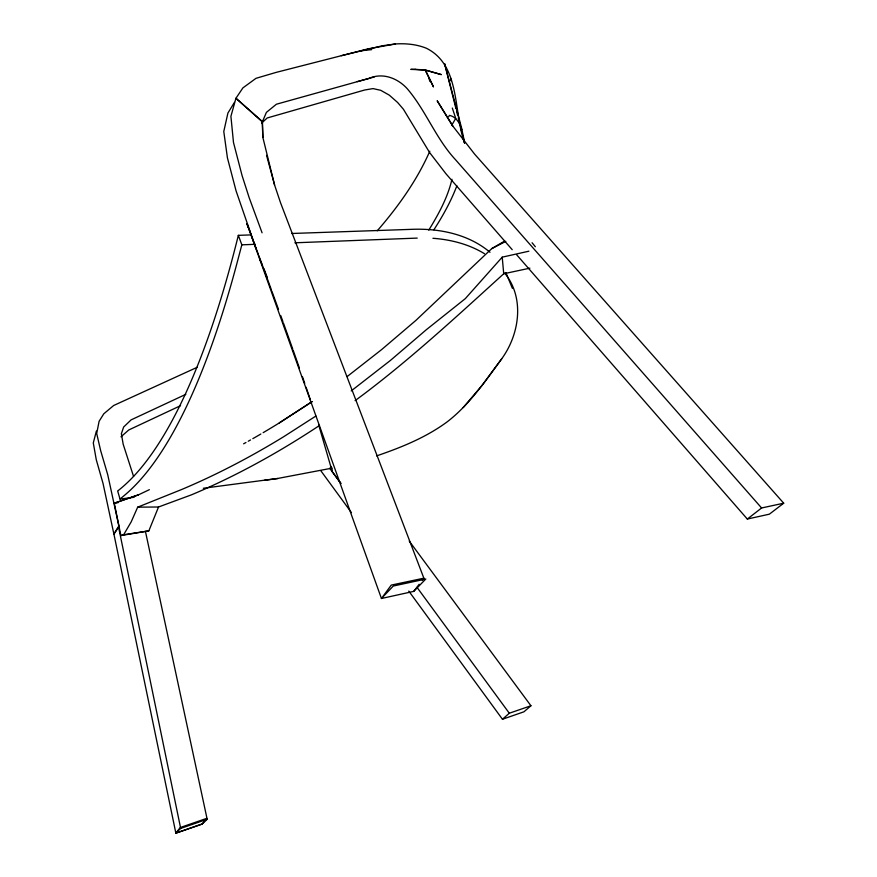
<?xml version="1.0" encoding="UTF-8"?>
<svg xmlns="http://www.w3.org/2000/svg" width="877" height="877" viewBox="0 0 877 877"><rect width="100%" height="100%" fill="white"/><g stroke="black" fill="none" stroke-linecap="round" stroke-linejoin="round"><path stroke-width="1.32" d="M451.951 179.292C447.719 197.566 438.511 214.262 428.765 230.147M96.393 431.024L93.291 442.918L96.284 459.778L103.058 483.523L113.9 534.082L118.987 526.507L107.707 474.621L100.669 450.679L96.7 433.512L99.101 421.3L103.793 413.791L113.681 405.492L197.336 367.233M238.336 235.343L241.844 244.826L238.095 258.967A778.732 213.286 -89.1 0 1 124.019 495.713L120.028 499.09L117.661 490.988A777.34 211.664 -89.1 0 0 238.336 235.343L250.636 234.915M149.364 489.673L138.434 494.858L114.295 503.19L120.873 535.562L148.838 530.87L158.529 506.994L191.35 494.88A912.343 537.974 -62.3 0 0 319.48 425.477M429.807 151.228C416.937 180.432 398.136 206.775 377.253 230.794M422.297 580.223L423.865 578.184L280.519 202.708L274.589 185.036L262.87 137.448L262.464 121.607L266.411 112.366L276.398 104.231L368.702 78.491C382.405 72.331 397.336 77.932 407.081 88.533C425.794 110.305 435.737 138.413 455.437 159.625L761.598 507.98L783.709 503.201L474.578 154.078L452.817 126.08L437.272 100.921L452.817 126.08M315.873 416.049L283.742 436.68A941.646 544.749 -62.6 0 1 181.539 489.552L137.678 507.169L131.221 521.815L123.646 534.751L120.873 535.562M451.6 125.477L455.744 118.395L452.313 108.046M234.444 102.379L227.921 113.034L223.778 131.506L227.428 157.871L236.066 190.857L256.04 248.761M376.595 455.897C401.26 447.456 425.816 437.557 446.963 422.012C469.272 404.955 485.167 381.177 501.688 358.836C519.546 334.301 524.939 297.829 504.659 273.054M448.629 116.663L449.484 115.369C461.017 117.924 462.716 133.468 464.613 143.115L462.617 135.168M501.688 358.836L482.46 384.915L463.199 407.575M248.235 227.11L246.974 223.723L381.44 598.487L413.703 591.383L419.173 584.279M175.86 833.15L180.18 827.559L206.665 818.394L202.105 824.04L175.86 833.15L113.911 534.104L118.472 526.595L180.684 828.414L175.86 833.15L202.105 824.062L207.169 819.25L145.45 531.451M528.897 251.195L502.225 257.158L465.303 298.64L426.321 329.719L390.364 360.48L351.228 390.912M413.703 591.383L425.805 579.028L393.269 586.033L381.44 598.487L391.263 585.091L423.865 578.184M504.692 241.065L491.756 248.608L415.906 320.39L381.506 349.693L347.193 376.54M261.543 123.153L267.222 117.967L364.657 90.002L373.021 88.599L380.728 90.309L389.289 95.144L397.632 102.499L403.42 109.252L429.577 152.499L445.965 173.778L512.212 249.682M529.894 268.165L503.716 273.767C458.2 315.073 413.023 356.917 363.977 394.047A912.343 537.974 -62.3 0 1 355.097 400.625M120.993 436.801L128.766 429.96L180.541 405.678M408.792 591.087L502.455 719.25L509.307 713.231L530.936 705.755L409.252 541.098M530.936 705.755L523.931 711.806L502.455 719.25M516.717 254.845L747.325 519.052L761.598 507.98M783.709 503.201L769.37 514.174L747.325 519.052M263.155 432.668A924.786 537.458 -62.2 0 0 279.314 422.911L311.96 401.666M279.314 422.911L312.146 401.655M491.756 248.608L505.788 241.394M185.847 394.321L131.101 419.875L123.646 427.022L121.366 433.731L123.175 444.2L133.556 476.419M138.434 494.858L114.295 503.19L118.231 502.62M180.684 828.414L207.169 819.25M357.279 81.638L374.304 76.979M262.08 232.8L249.211 197.818L242.096 175.652L233.49 142.502L230.914 116.323L235.946 98.257L242.896 87.897L256.007 78.316L276.123 72.396L368.055 48.871L395.505 43.96C406.007 43.28 416.652 44.31 426.463 48.279C460.885 65.556 453.234 112.366 464.613 143.115M341.35 55.679L382.295 45.779L395.461 43.971M332.251 468.088L278.086 478.393L203.365 488.259M123.646 534.751L148.838 530.87M264.394 480.322L278.009 478.524M120.028 499.09L134.192 497.248M360.414 50.822L371.76 49.627M241.844 244.826L255.448 244.31M294.869 242.797L417.222 238.095M291.646 233.49L413.319 229.281C440.386 228.458 468.877 234.466 490.013 252.269M137.678 507.169L158.529 506.994M432.942 238.281C450.975 239.618 468.954 244.201 484.477 253.705M262.464 121.607L235.946 98.257L262.223 121.76L262.87 137.448M532.087 242.754L535.343 246.744M318.724 425.027L332.284 471.683L340.989 483.556L329.642 468.197M417.046 587.404L509.307 713.231M320.774 470.653L351.458 512.639M261.686 263.528L259.548 258.781M505.876 272.615L512.387 288.336M246.974 223.723L258.266 254.133M428.71 77.68L429.938 81.473M266.564 155.35L274.589 185.036M462.015 129.643L444.617 63.703L455.952 108.704M456.621 111.346L457.619 115.325M458.287 117.967L459.285 121.936M460.951 128.557L461.949 132.526M331.057 466.389L332.284 471.683M450.635 78.217L450.888 80.837M502.225 257.158L503.716 273.767M456.873 185.781A272.045 98.937 -37.5 0 1 433.907 229.752M258.759 255.459A1143.849 27.593 67.9 0 1 271.355 289.761M271.848 291.109A1143.849 27.593 67.9 0 1 278.491 309.362M280.75 315.599A1143.849 27.593 67.9 0 1 282.942 321.706M283.414 323.01A1143.849 27.593 67.9 0 1 292.699 348.969M293.115 350.142A1143.849 27.593 67.9 0 1 299.419 368.055M302.412 376.628A1143.849 27.593 67.9 0 1 304.747 383.348M306.084 387.261A1143.849 27.593 67.9 0 1 309.088 396.02M309.493 397.226A1143.849 27.593 67.9 0 1 310.414 399.923M263.944 268.79A1160.578 22.802 67.6 0 1 267.463 277.987M260.853 434.016A924.786 537.458 -62.2 0 1 252.828 438.643M250.537 439.947A924.786 537.458 -62.2 0 1 248.246 441.23M245.966 442.501A924.786 537.458 -62.2 0 1 243.609 443.817M415.183 69.305L410.82 69.371L425.257 70.028L441.219 74.578L425.257 70.028L415.183 69.305M433.381 86.735L425.257 70.028L433.381 86.735"/></g></svg>
